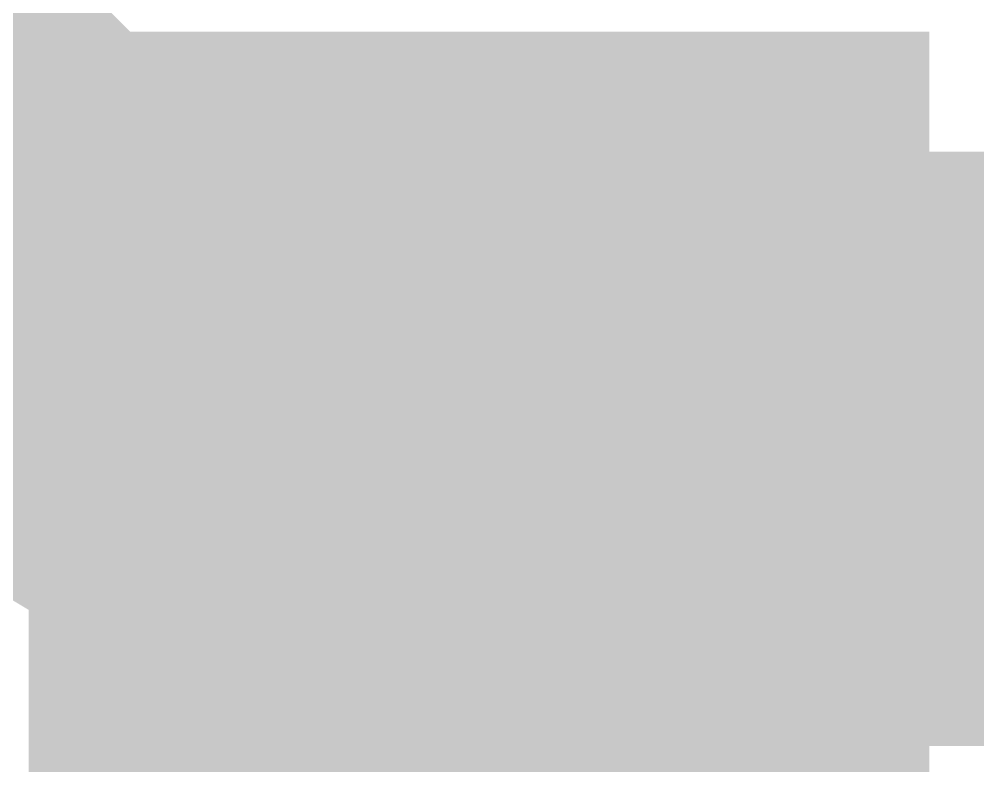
# Model space of a CAD drawing. Header units: inches. Extents: x 0.95 to 1.97, y 0.96 to 3.54.
# Drawn here: x 1.18349 to 1.21283, y 1.16524 to 1.1881 of the extents above; entities that cross this region are included whole.
import ezdxf

# ---------------------------------------------------------------- set-up
doc = ezdxf.new("R2010")
doc.units = ezdxf.units.IN
doc.header["$MEASUREMENT"] = 0
doc.layers.add('Sig 1', color=1, linetype='Continuous')
doc.layers.add('Sig 3', color=5, linetype='Continuous')

# ---------------------------------------------------------------- blocks, each defined once
blk = doc.blocks.new('RESC1608X55X25NL10T15_B_27')
at = {"layer": 'Sig 3'}
blk.add_hatch(color=5, dxfattribs=at).paths.add_polyline_path([(0.04134, 0.017717), (0.04134, -0.017717), (0.01378, -0.017717), (0.01378, 0.017717)])

msp = doc.modelspace()

# ---------------------------------------------------------------- linework, layer by layer
at = {"layer": 'Sig 1'}
for points in [[(1.089, 1.275, 0.015, 0.015, 0), (1.187456, 1.176543, 0.015, 0.015, 0)], [(1.187456, 1.176543, 0.015, 0.015, 0), (1.233457, 1.176543, 0.015, 0.015, 0)]]:
    msp.add_lwpolyline(points, format="xyseb", dxfattribs=at)
msp.add_lwpolyline([(1.183706, 1.176543, 0.0075, 0.0075, 1), (1.191206, 1.176543, 0.0075, 0.0075, 1)], format="xyseb", close=True, dxfattribs=at)
msp.add_lwpolyline([(1.183706, 1.176543, 0.0075, 0.0075, 1), (1.191206, 1.176543, 0.0075, 0.0075, 1)], format="xyseb", close=True, dxfattribs=at)
at = {"layer": 'Sig 3'}
for points in [[(1.19756, 1.17, 0.015, 0.015, 0), (1.20091, 1.17335, 0.015, 0.015, 0)], [(1.20091, 1.17335, 0.015, 0.015, 0), (1.32835, 1.17335, 0.015, 0.015, 0)]]:
    msp.add_lwpolyline(points, format="xyseb", dxfattribs=at)
for points in [[(1.19716, 1.17335, 0.0075, 0.0075, 1), (1.20466, 1.17335, 0.0075, 0.0075, 1)], [(1.19716, 1.17335, 0.0075, 0.0075, 1), (1.20466, 1.17335, 0.0075, 0.0075, 1)], [(1.19381, 1.17, 0.0075, 0.0075, 1), (1.20131, 1.17, 0.0075, 0.0075, 1)]]:
    msp.add_lwpolyline(points, format="xyseb", close=True, dxfattribs=at)

# ---------------------------------------------------------------- block references
msp.add_blockref('RESC1608X55X25NL10T15_B_27', (1.17, 1.17))

doc.saveas('drawing.dxf')
